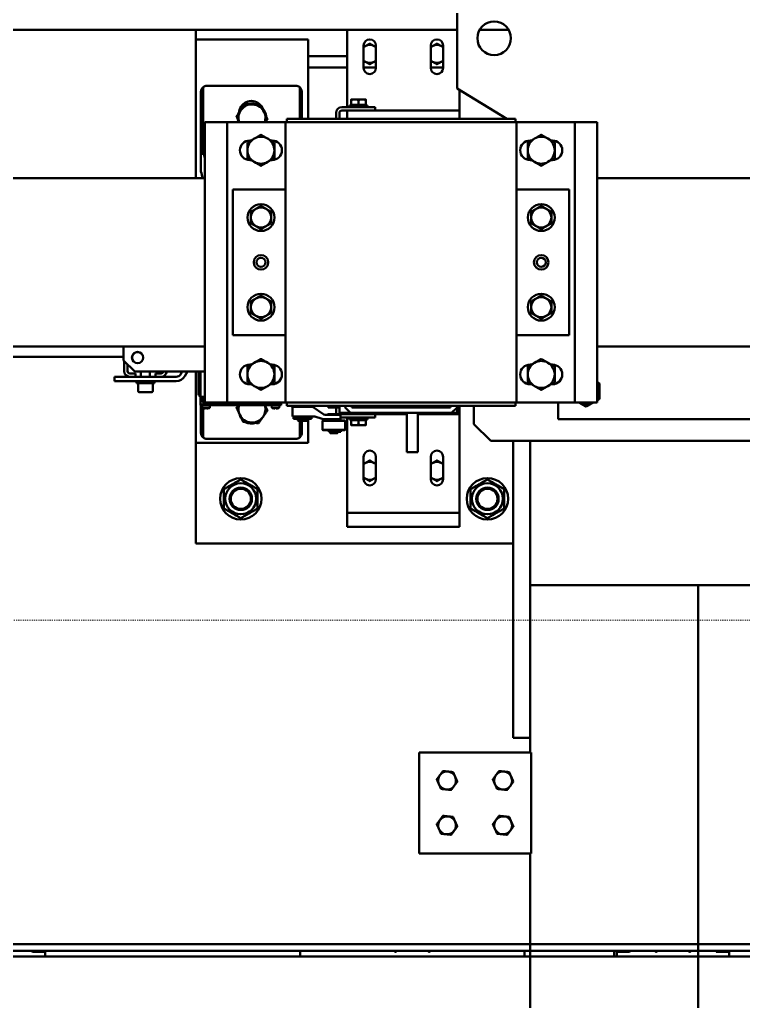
# Model space of a CAD drawing. Header units: centimetres. Extents: x -678439 to 55805, y -426864 to 17948.
# Drawn here: x 47246.9 to 47311.5, y 16758 to 16845.7 of the extents above; entities that cross this region are included whole.
import ezdxf

# ---------------------------------------------------------------- set-up
doc = ezdxf.new("R2010")
doc.units = ezdxf.units.CM
doc.header["$LTSCALE"] = 0.01
doc.header["$MEASUREMENT"] = 0
doc.linetypes.add('AM_ISO09W050', pattern=[22.5, 12, -1.5, 3, -1.5, 3, -1.5])
doc.layers.get('0').update_dxf_attribs({"lineweight": 0})
for name, color, linetype, lineweight in [('SSN_Lift-AM_0', 7, 'Continuous', 50), ('SSN_PBC-AM_0', 5, 'Continuous', 50), ('SSN_PBC-AM_11', 9, 'AM_ISO09W050', 18)]:
    doc.layers.add(name, color=color, linetype=linetype, lineweight=lineweight)

# ---------------------------------------------------------------- blocks, each defined once
blk = doc.blocks.new('Lift_20-024-10000')
at = {"layer": 'SSN_Lift-AM_0'}
for p, q in [((722.5, 1274.4), (722.5, 1354.4)), ((722.5, 1326.9), (105, 1326.9)), ((489.5, 1326.9), (489.5, 1318.4)), ((624.5, 1269.9), (624.5, 1326.9)), ((768.49, 1326.9), (742.51, 1326.9)), ((589.5, 1318.4), (489.5, 1318.4)), ((489.5, 1318.4), (489.5, 1194.4)), ((589.5, 1247.4), (589.5, 1318.4)), ((639, 1292.9), (639, 1312.9)), ((650, 1312.9), (650, 1292.9)), ((699, 1292.9), (699, 1312.9)), ((710, 1312.9), (710, 1292.9)), ((589.5, 1303.4), (624.5, 1303.4)), ((624.5, 1293.4), (589.5, 1293.4)), ((650, 1293.4), (639, 1293.4)), ((710, 1293.4), (699, 1293.4)), ((494, 1200.4), (494, 1271.5)), ((495.96, 1215.24), (495.96, 1275.66)), ((578.6, 1276.9), (499.4, 1276.9)), ((582.04, 1247.4), (582.04, 1275.66)), ((584, 1271.5), (584, 1247.4)), ((766.68, 1247.4), (722.5, 1274.4)), ((724.5, 1269.9), (724.5, 1273.18)), ((624.5, 1257.9), (624.5, 1269.9)), ((631.25, 1264.8), (628, 1264.8)), ((628, 1260.1), (628, 1264.22)), ((637.75, 1264.8), (631.25, 1264.8)), ((634.5, 1260.1), (634.5, 1264.22)), ((641, 1264.8), (637.75, 1264.8)), ((641, 1260.1), (641, 1264.22)), ((724.5, 1254.9), (724.5, 1269.9)), ((649.5, 1257.9), (619.6, 1257.9)), ((649.5, 1254.9), (619.6, 1254.9)), ((624.5, 1254.9), (624.5, 1247.4)), ((642.5, 1259.5), (626.5, 1259.5)), ((626.5, 1259.5), (626.5, 1257.9)), ((634.5, 1260.1), (628, 1260.1)), ((628.68, 1260.1), (628.68, 1259.5)), ((641, 1260.1), (634.5, 1260.1)), ((640.32, 1260.1), (640.32, 1259.5)), ((642.5, 1259.5), (642.5, 1257.9)), ((649.5, 1254.9), (649.5, 1257.9)), ((649.5, 1254.9), (724.5, 1254.9)), ((724.5, 1254.9), (724.5, 1247.4)), ((497.5, 1244.4), (517.5, 1244.4)), ((497.5, 994.4), (497.5, 1244.4)), ((517.5, 1244.4), (569.5, 1244.4)), ((517.5, 994.4), (517.5, 1244.4)), ((569.5, 994.4), (569.5, 1244.4)), ((574.6, 1244.4), (569.5, 1244.4)), ((570.5, 1247.4), (575.5, 1247.4)), ((570.5, 1247.4), (570.5, 1244.4)), ((574.6, 1244.4), (770.4, 1244.4)), ((575.5, 1247.4), (769.5, 1247.4)), ((614.5, 1247.4), (614.5, 1252.8)), ((617.5, 1252.8), (617.5, 1247.4)), ((769.5, 1247.4), (774.5, 1247.4)), ((775.5, 1244.4), (770.4, 1244.4)), ((774.5, 1244.4), (774.5, 1247.4)), ((775.5, 1244.4), (775.5, 994.4)), ((775.5, 1244.4), (827.5, 1244.4)), ((827.5, 1244.4), (847.5, 1244.4)), ((827.5, 1244.4), (827.5, 994.4)), ((847.5, 1244.4), (847.5, 994.4)), ((537.5, 1228.15), (538.66, 1228.15)), ((556.34, 1228.15), (557.5, 1228.15)), ((787.5, 1228.15), (788.66, 1228.15)), ((806.34, 1228.15), (807.5, 1228.15)), ((538.66, 1210.65), (537.5, 1210.65)), ((557.5, 1210.65), (556.34, 1210.65)), ((788.66, 1210.65), (787.5, 1210.65)), ((807.5, 1210.65), (806.34, 1210.65)), ((497.5, 1194.4), (-138, 1194.4)), ((1072.5, 1194.4), (847.5, 1194.4)), ((522.5, 1184.4), (567.4, 1184.4)), ((522.5, 1184.4), (522.5, 1054.4)), ((567.4, 1184.4), (569.5, 1184.4)), ((777.6, 1184.4), (775.5, 1184.4)), ((822.5, 1184.4), (777.6, 1184.4)), ((822.5, 1054.4), (822.5, 1184.4)), ((522.5, 1054.4), (567.4, 1054.4)), ((567.4, 1054.4), (569.5, 1054.4)), ((777.6, 1054.4), (775.5, 1054.4)), ((822.5, 1054.4), (777.6, 1054.4)), ((497.5, 1044.4), (-138, 1044.4)), ((425, 1031.9), (425, 1044.4)), ((1072.5, 1044.4), (847.5, 1044.4)), ((425, 1035), (60, 1035)), ((435, 1021.9), (425, 1031.9)), ((425.47, 1022.3), (425.47, 1029.3)), ((428.47, 1028.43), (428.47, 1022.3)), ((537.5, 1028.15), (538.66, 1028.15)), ((556.34, 1028.15), (557.5, 1028.15)), ((787.5, 1028.15), (788.66, 1028.15)), ((806.34, 1028.15), (807.5, 1028.15)), ((416.97, 1017.3), (430.47, 1017.3)), ((416.97, 1017.3), (416.97, 1013.3)), ((430.47, 1020.3), (435.47, 1020.3)), ((435.47, 1017.3), (430.47, 1017.3)), ((497.5, 1021.9), (435, 1021.9)), ((435.47, 1020.3), (435.47, 1017.3)), ((435.47, 1017.3), (453.47, 1017.3)), ((440.47, 1017.3), (440.47, 1021.9)), ((448.47, 1017.3), (448.47, 1021.9)), ((453.47, 1020.3), (458.47, 1020.3)), ((453.47, 1017.3), (453.47, 1020.3)), ((458.47, 1017.3), (453.47, 1017.3)), ((458.47, 1017.3), (471.77, 1017.3)), ((477.32, 1021.9), (476.1, 1019.8)), ((479.57, 1017.8), (481.94, 1021.9)), ((489.5, 1021.9), (489.5, 958.4)), ((491.8, 1000.85), (491.8, 1021.9)), ((493, 999.5), (493, 1021.9)), ((493.5, 999.5), (493.5, 1021.9)), ((416.97, 1013.3), (471.77, 1013.3)), ((436.47, 1013.3), (436.47, 1011.7)), ((452.47, 1011.7), (436.47, 1011.7)), ((437.97, 1004.5), (437.97, 1011.7)), ((450.97, 1004.5), (450.97, 1011.7)), ((452.47, 1013.3), (452.47, 1011.7)), ((538.66, 1010.65), (537.5, 1010.65)), ((557.5, 1010.65), (556.34, 1010.65)), ((788.66, 1010.65), (787.5, 1010.65)), ((807.5, 1010.65), (806.34, 1010.65)), ((450.17, 1003.7), (438.77, 1003.7)), ((491.8, 1000.85), (493, 1000.85)), ((493.5, 999.5), (493, 999.5)), ((493.5, 999.5), (497.5, 999.5)), ((493.5, 999.5), (493.5, 994.5)), ((495.25, 995), (495.25, 999.5)), ((493.5, 994.5), (493.5, 992.5)), ((493.5, 994), (493.5, 994)), ((493.5, 992), (493.5, 994)), ((495.5, 992.5), (493.5, 992.5)), ((493.5, 992), (493.75, 992)), ((500.35, 992), (493.75, 992)), ((494, 967.3), (494, 992)), ((495.18, 989.5), (495, 992)), ((495.5, 992.5), (500.5, 992.5)), ((497.5, 994.5), (495.75, 994.5)), ((517.5, 994.4), (497.5, 994.4)), ((500.6, 992), (500.35, 992)), ((500.5, 992.5), (500.5, 994.4)), ((500.6, 994), (500.5, 994)), ((500.6, 994), (500.83, 994)), ((500.6, 992), (500.6, 994)), ((500.6, 992), (500.83, 992)), ((505.5, 994), (500.83, 994)), ((505.5, 992), (500.83, 992)), ((501.82, 989.5), (502, 992)), ((505.5, 994), (509.5, 994)), ((505.5, 992), (505.5, 994)), ((505.5, 992), (509.5, 992)), ((549.5, 994), (509.5, 994)), ((549.5, 992), (509.5, 992)), ((569.5, 994.4), (517.5, 994.4)), ((549.5, 994), (553.5, 994)), ((549.5, 992), (553.5, 992)), ((558.17, 994), (553.5, 994)), ((553.5, 992), (553.5, 994)), ((558.17, 992), (553.5, 992)), ((557.18, 989.5), (557, 992)), ((558.17, 994), (558.4, 994)), ((558.17, 992), (558.4, 992)), ((558.5, 994), (558.4, 994)), ((558.4, 992), (558.4, 994)), ((558.65, 992), (558.4, 992)), ((558.5, 994.4), (558.5, 992.5)), ((558.5, 992.5), (563.5, 992.5)), ((565.25, 992), (558.65, 992)), ((565.5, 992.5), (563.5, 992.5)), ((563.82, 989.5), (564, 992)), ((565.25, 992), (565.5, 992)), ((565.5, 994.4), (565.5, 992.5)), ((565.5, 992), (565.5, 992.5)), ((569.5, 994.4), (574.6, 994.4)), ((570.5, 994.4), (570.5, 991.4)), ((575.5, 991.4), (570.5, 991.4)), ((574.5, 991), (574.5, 991.4)), ((574.5, 991), (594.5, 991)), ((770.4, 994.4), (574.6, 994.4)), ((575.5, 991.4), (769.5, 991.4)), ((575.5, 990.4), (585.46, 990.4)), ((575.5, 990.4), (575.5, 981.8)), ((576.5, 990.4), (576.5, 991)), ((593.42, 990.4), (585.46, 990.4)), ((592.5, 990.4), (592.5, 991)), ((594, 990.22), (602.58, 984.14)), ((594.5, 991), (594.5, 991.4)), ((607.5, 991.4), (607.5, 990)), ((617.5, 991.4), (617.5, 990)), ((622.5, 990), (622.5, 991.4)), ((628.5, 991.4), (628.5, 990)), ((653, 990), (653, 991.4)), ((660.25, 991.4), (660.25, 990)), ((684.75, 990), (684.75, 991.4)), ((692, 991.4), (692, 990)), ((716.5, 990), (716.5, 991.4)), ((722.5, 991.4), (722.5, 990)), ((724.5, 983.9), (724.5, 991.4)), ((737.5, 975), (737.5, 991.4)), ((774.5, 991.4), (769.5, 991.4)), ((770.4, 994.4), (775.5, 994.4)), ((774.5, 991.4), (774.5, 994.4)), ((827.5, 994.4), (775.5, 994.4)), ((812.5, 979.4), (812.5, 994.4)), ((847.5, 994.4), (827.5, 994.4)), ((501.82, 989.5), (495.18, 989.5)), ((495.96, 989.24), (495.96, 963.14)), ((496.4, 989.14), (496.39, 989.13)), ((497.95, 989.5), (497.95, 989.14)), ((499.05, 989.5), (497.95, 989.5)), ((497.95, 989.14), (497.95, 988.92)), ((499.05, 988.92), (499.05, 989.5)), ((500.61, 989.13), (500.6, 989.14)), ((563.82, 989.5), (557.18, 989.5)), ((558.4, 989.14), (558.39, 989.13)), ((559.95, 989.5), (559.95, 989.14)), ((561.05, 989.5), (559.95, 989.5)), ((559.95, 989.14), (559.95, 988.92)), ((561.05, 988.92), (561.05, 989.5)), ((562.61, 989.13), (562.6, 989.14)), ((575.5, 981.8), (585.46, 981.8)), ((576.5, 979.7), (576.5, 981.8)), ((595.5, 981.8), (585.46, 981.8)), ((592.5, 979.7), (592.5, 981.8)), ((602.15, 979.75), (595.5, 981.8)), ((604.89, 983.4), (613.09, 983.4)), ((607, 983.9), (606.5, 983.4)), ((606.5, 983.4), (618.5, 983.4)), ((606.5, 983.4), (606.5, 983.4)), ((607, 983.9), (618, 983.9)), ((607.5, 990), (617.5, 990)), ((614.5, 986), (614.5, 990)), ((617.5, 990), (617.5, 985)), ((617.5, 985), (627.5, 985)), ((618, 983.9), (618.5, 983.4)), ((618.5, 979.4), (618.5, 983.4)), ((649.5, 983.9), (619.6, 983.9)), ((627.5, 985), (622.5, 990)), ((624.5, 983.9), (624.5, 985)), ((717.5, 985), (627.5, 985)), ((628.5, 990), (653, 990)), ((649.5, 983.9), (649.5, 980.9)), ((677.5, 983.9), (649.5, 983.9)), ((660.25, 990), (653, 990)), ((660.25, 990), (684.75, 990)), ((677.5, 985), (677.5, 950)), ((692, 990), (684.75, 990)), ((687.5, 985), (687.5, 950)), ((724.5, 983.9), (687.5, 983.9)), ((692, 990), (716.5, 990)), ((722.5, 990), (717.5, 985)), ((717.5, 985), (722.5, 985)), ((722.5, 985), (722.5, 990)), ((724.5, 983.9), (724.5, 968.9)), ((576.5, 979.7), (592.5, 979.7)), ((580.25, 979.7), (580.25, 978.5)), ((588.25, 978), (580.75, 978)), ((582.04, 978), (582.04, 963.14)), ((584, 978), (584, 967.3)), ((588.75, 979.7), (588.75, 978.5)), ((589.5, 958.4), (589.5, 979.7)), ((602.8, 978.25), (602.5, 977.95)), ((602.5, 977.95), (622.5, 977.95)), ((602.5, 970.05), (602.5, 977.95)), ((602.8, 978.25), (622.2, 978.25)), ((613.1, 979.4), (604.5, 979.4)), ((607, 978.9), (606.5, 979.4)), ((607, 978.9), (618, 978.9)), ((607.25, 978.25), (607.25, 978.9)), ((613.09, 979.4), (618.5, 979.4)), ((613.1, 979.4), (613.09, 979.4)), ((617.75, 978.25), (617.75, 978.9)), ((618, 978.9), (618.5, 979.4)), ((619.6, 980.9), (649.5, 980.9)), ((622.2, 978.25), (622.5, 977.95)), ((622.5, 970.05), (622.5, 977.95)), ((624.5, 980.9), (624.5, 968.9)), ((626.5, 979.3), (626.5, 980.9)), ((626.5, 979.3), (642.5, 979.3)), ((628, 978.7), (628, 974.58)), ((628, 978.7), (634.5, 978.7)), ((628, 974), (631.25, 974)), ((628.68, 978.7), (628.68, 979.3)), ((631.25, 974), (637.75, 974)), ((634.5, 978.7), (634.5, 974.58)), ((634.5, 978.7), (641, 978.7)), ((637.75, 974), (641, 974)), ((640.32, 978.7), (640.32, 979.3)), ((641, 978.7), (641, 974.58)), ((642.5, 979.3), (642.5, 980.9)), ((752.5, 960), (737.5, 975)), ((1067.5, 979.4), (812.5, 979.4)), ((602.5, 970.05), (622.5, 970.05)), ((602.8, 969.75), (602.5, 970.05)), ((602.8, 969.75), (622.2, 969.75)), ((607.25, 969.1), (607.25, 969.75)), ((607.25, 969.1), (617.75, 969.1)), ((607.93, 968.84), (608.12, 968.84)), ((607.93, 968.84), (607.93, 968.84)), ((607.93, 968.08), (607.93, 968.84)), ((607.93, 968.08), (607.93, 968.84)), ((608.12, 968.08), (607.93, 968.08)), ((607.93, 968.08), (607.93, 968.08)), ((608.12, 968.84), (618.65, 968.84)), ((618.65, 968.08), (608.12, 968.08)), ((609, 968.84), (609, 969.1)), ((609, 968), (616, 968)), ((609, 967.4), (609, 968)), ((609, 967.4), (616, 967.4)), ((609.5, 966.9), (609, 967.4)), ((609.5, 968), (609.5, 968.08)), ((609.5, 966.9), (615.5, 966.9)), ((615.5, 968), (615.5, 968.08)), ((615.5, 966.9), (616, 967.4)), ((616, 968.84), (616, 969.1)), ((616, 967.4), (616, 968)), ((617.75, 969.1), (617.75, 969.75)), ((618.65, 968.08), (618.65, 968.84)), ((622.2, 969.75), (622.5, 970.05)), ((624.5, 968.9), (624.5, 903.4)), ((724.5, 968.9), (724.5, 903.4)), ((489.5, 958.4), (489.5, 868.4)), ((489.5, 958.4), (589.5, 958.4)), ((578.6, 961.9), (499.4, 961.9)), ((1122.5, 960), (752.5, 960)), ((772.5, 960), (772.5, 830.08)), ((787.5, 830.08), (787.5, 960)), ((687.5, 950), (677.5, 950)), ((639, 925.9), (639, 945.9)), ((650, 945.9), (650, 925.9)), ((699, 925.9), (699, 945.9)), ((710, 945.9), (710, 925.9)), ((624.5, 895.9), (624.5, 903.4)), ((724.5, 895.9), (724.5, 903.4)), ((624.5, 883.4), (624.5, 895.9)), ((724.5, 895.9), (624.5, 895.9)), ((724.5, 895.9), (724.5, 883.4)), ((724.5, 883.4), (624.5, 883.4)), ((489.5, 868.4), (772.5, 868.4)), ((772.5, 830.08), (772.5, 795)), ((1087.5, 831.29), (787.5, 831.29)), ((787.5, 795), (787.5, 830.08)), ((937.5, 831.29), (937.5, -692)), ((937.5, -692), (937.5, 831.29)), ((772.5, 795), (772.5, 710)), ((787.5, 710), (787.5, 795)), ((772.5, 695), (772.5, 710)), ((787.5, 710), (787.5, 695)), ((772.5, 695), (787.5, 695)), ((787.5, 682), (787.5, 695)), ((688.5, 592), (688.5, 682)), ((688.5, 682), (788.5, 682)), ((788.5, 682), (788.5, 592)), ((788.5, 592), (688.5, 592)), ((787.5, -592), (787.5, 592))]:
    blk.add_line(p, q, dxfattribs=at)
for centre, radius in [((755.5, 1319.4), 15), ((547.5, 1159.4), 12), ((797.5, 1159.4), 12), ((547.5, 1119.4), 6.5), ((547.5, 1119.4), 4), ((797.5, 1119.4), 6.5), ((797.5, 1119.4), 4), ((547.5, 1079.4), 12), ((797.5, 1079.4), 12), ((437.5, 1034.4), 5.05), ((437.5, 1034.4), 4.93), ((529.5, 908.4), 18.5), ((529.5, 908.4), 13.85), ((749.5, 908.4), 18.5), ((749.5, 908.4), 13.85), ((529.5, 908.4), 10), ((529.5, 908.4), 10), ((529.5, 908.4), 9), ((749.5, 908.4), 10), ((749.5, 908.4), 10), ((749.5, 908.4), 9)]:
    blk.add_circle(centre, radius, dxfattribs=at)
for centre, radius, start, end in [((644.5, 1312.9), 5.5, 0, 180), ((704.5, 1312.9), 5.5, 0, 180), ((644.5, 1305.4), 8, 120, 133.43254), ((644.5, 1305.4), 8, 60, 120), ((644.5, 1305.4), 8, 46.56746, 60), ((704.5, 1305.4), 8, 120, 133.43254), ((704.5, 1305.4), 8, 60, 120), ((704.5, 1305.4), 8, 46.56746, 60), ((644.5, 1305.4), 8, 226.56746, 240), ((644.5, 1305.4), 8, 240, 300), ((644.5, 1305.4), 8, 300, 313.43254), ((704.5, 1305.4), 8, 226.56746, 240), ((704.5, 1305.4), 8, 240, 300), ((704.5, 1305.4), 8, 300, 313.43254), ((644.5, 1292.9), 5.5, 180, 0), ((704.5, 1292.9), 5.5, 180, 0), ((499.4, 1271.5), 5.4, 129.60973, 180), ((499.4, 1271.5), 5.4, 90, 129.60973), ((578.6, 1271.5), 5.4, 50.39027, 90), ((578.6, 1271.5), 5.4, 0, 50.39027), ((539, 1252.4), 11, 42.15532, 171.39693), ((539.5, 1248.4), 12.7, 125.94349, 164.16695), ((539.5, 1248.4), 12, 145.05522, 199.47122), ((539.5, 1248.4), 12, 85.05522, 145.05522), ((539.5, 1248.4), 12.7, 65.94349, 104.16695), ((539.5, 1248.4), 12, 25.05522, 85.05522), ((539, 1252.4), 11, 22.8531, 37.07123), ((539.5, 1248.4), 12.7, 5.94349, 44.16695), ((539.5, 1248.4), 12, 340.52878, 25.05522), ((619.6, 1252.8), 5.1, 90, 180), ((619.6, 1252.8), 2.1, 90, 180), ((539.5, 1248.4), 12.7, 185.94349, 198.35844), ((539.5, 1248.4), 12.7, 341.64156, 344.16695), ((537.5, 1219.4), 8.75, 90, 270), ((547.5, 1219.4), 12, 120, 180), ((547.5, 1219.4), 12, 60, 120), ((547.5, 1219.4), 12, 0, 60), ((557.5, 1219.4), 8.75, 270, 90), ((787.5, 1219.4), 8.75, 90, 270), ((797.5, 1219.4), 12, 120, 180), ((797.5, 1219.4), 12, 60, 120), ((797.5, 1219.4), 12, 0, 60), ((807.5, 1219.4), 8.75, 270, 90), ((547.5, 1219.4), 12, 180, 240), ((547.5, 1219.4), 12, 300, 0), ((797.5, 1219.4), 12, 180, 240), ((797.5, 1219.4), 12, 300, 0), ((539, 1146.63), 81, 121.40066, 122.09959), ((539, 1146.63), 81, 120.8202, 121.40066), ((195.65, 1119.4), 309.15, 14.04009, 15.18929), ((547.5, 1219.4), 12, 240, 300), ((797.5, 1219.4), 12, 240, 300), ((547.5, 1159.4), 9, 120, 180), ((547.5, 1159.4), 9, 60, 120), ((547.5, 1159.4), 9, 0, 60), ((797.5, 1159.4), 9, 120, 180), ((797.5, 1159.4), 9, 60, 120), ((797.5, 1159.4), 9, 0, 60), ((547.5, 1159.4), 9, 180, 240), ((547.5, 1159.4), 9, 300, 0), ((797.5, 1159.4), 9, 180, 240), ((797.5, 1159.4), 9, 300, 0), ((547.5, 1159.4), 9, 240, 300), ((797.5, 1159.4), 9, 240, 300), ((547.5, 1079.4), 9, 120, 180), ((547.5, 1079.4), 9, 60, 120), ((547.5, 1079.4), 9, 0, 60), ((797.5, 1079.4), 9, 120, 180), ((797.5, 1079.4), 9, 60, 120), ((797.5, 1079.4), 9, 0, 60), ((547.5, 1079.4), 9, 180, 240), ((547.5, 1079.4), 9, 300, 0), ((797.5, 1079.4), 9, 180, 240), ((797.5, 1079.4), 9, 300, 0), ((547.5, 1079.4), 9, 240, 300), ((797.5, 1079.4), 9, 240, 300), ((430.47, 1029.3), 5, 158.92015, 180), ((537.5, 1019.4), 8.75, 90, 270), ((547.5, 1019.4), 12, 120, 180), ((547.5, 1019.4), 12, 60, 120), ((547.5, 1019.4), 12, 0, 60), ((557.5, 1019.4), 8.75, 270, 90), ((787.5, 1019.4), 8.75, 90, 270), ((797.5, 1019.4), 12, 120, 180), ((797.5, 1019.4), 12, 60, 120), ((797.5, 1019.4), 12, 0, 60), ((807.5, 1019.4), 8.75, 270, 90), ((430.47, 1022.3), 5, 180, 270), ((430.47, 1022.3), 2, 180, 270), ((458.47, 1022.3), 2, 270, 348.54538), ((458.47, 1022.3), 5, 270, 355.44381), ((471.77, 1022.3), 5, 270, 330), ((471.77, 1022.3), 9, 270, 330), ((547.5, 1019.4), 12, 180, 240), ((547.5, 1019.4), 12, 300, 0), ((797.5, 1019.4), 12, 180, 240), ((797.5, 1019.4), 12, 300, 0), ((547.5, 1019.4), 12, 240, 300), ((797.5, 1019.4), 12, 240, 300), ((837.5, 1004.4), 12, 0, 33.55731), ((438.77, 1004.5), 0.8, 180, 270), ((450.17, 1004.5), 0.8, 270, 0), ((837.5, 1004.4), 12, 326.44269, 0), ((495.75, 995), 0.5, 180, 270), ((539.5, 988.4), 12, 162.5424, 205.05522), ((539, 992.4), 11, 169.52432, 171.6364), ((539.5, 988.4), 12, 150, 152.18186), ((539.5, 988.4), 12, 325.05522, 17.4576), ((539.5, 988.4), 12, 27.81814, 30), ((593.42, 989.4), 1, 54.68102, 90), ((837.5, 1004.4), 12, 236.44269, 240), ((837.5, 1004.4), 12, 240, 300), ((837.5, 1004.4), 12, 300, 303.55731), ((498.5, 998.16), 9.27, 248.9878, 256.82587), ((498.5, 998.16), 9.25, 256.8616, 266.59254), ((498.5, 998.16), 9.25, 273.40701, 283.1384), ((498.5, 998.16), 9.27, 283.17413, 291.0122), ((539, 986.4), 11, 191.64471, 218.46573), ((539.5, 988.4), 12, 205.05522, 265.05522), ((539.5, 988.4), 12, 265.05522, 325.05522), ((560.5, 998.16), 9.27, 248.9878, 256.82587), ((560.5, 998.16), 9.25, 256.8616, 266.59254), ((560.5, 998.16), 9.25, 273.40701, 283.1384), ((560.5, 998.16), 9.27, 283.17413, 291.0122), ((604.89, 987.4), 4, 234.68102, 270), ((619.6, 986), 5.1, 180, 204.31477), ((619.6, 986), 2.1, 208.43689, 270), ((539, 986.4), 11, 239.99317, 290.11726), ((580.75, 978.5), 0.5, 180, 270), ((588.25, 978.5), 0.5, 270, 0), ((604.5, 987.4), 8, 252.88971, 270), ((619.6, 986), 5.1, 257.54708, 270), ((499.4, 967.3), 5.4, 180, 230.39027), ((578.6, 967.3), 5.4, 309.60973, 0), ((499.4, 967.3), 5.4, 230.39027, 270), ((578.6, 967.3), 5.4, 270, 309.60973), ((644.5, 945.9), 5.5, 0, 180), ((704.5, 945.9), 5.5, 0, 180), ((644.5, 933.4), 8, 120, 133.43254), ((644.5, 933.4), 8, 60, 120), ((644.5, 933.4), 8, 46.56746, 60), ((704.5, 933.4), 8, 120, 133.43254), ((704.5, 933.4), 8, 60, 120), ((704.5, 933.4), 8, 46.56746, 60), ((644.5, 933.4), 8, 226.56746, 240), ((644.5, 925.9), 5.5, 180, 0), ((644.5, 933.4), 8, 240, 300), ((644.5, 933.4), 8, 300, 313.43254), ((704.5, 933.4), 8, 226.56746, 240), ((704.5, 925.9), 5.5, 180, 0), ((704.5, 933.4), 8, 240, 300), ((704.5, 933.4), 8, 300, 313.43254), ((713.5, 657), 8, 143.93265, 203.93265), ((713.5, 657), 8, 83.93265, 143.93265), ((713.5, 657), 8, 23.93265, 83.93265), ((713.5, 657), 8, 323.93265, 23.93265), ((763.5, 657), 8, 143.93265, 203.93265), ((763.5, 657), 8, 83.93265, 143.93265), ((763.5, 657), 8, 23.93265, 83.93265), ((763.5, 657), 8, 323.93265, 23.93265), ((713.5, 657), 8, 203.93265, 263.93265), ((713.5, 657), 8, 263.93265, 323.93265), ((763.5, 657), 8, 203.93265, 263.93265), ((763.5, 657), 8, 263.93265, 323.93265), ((713.5, 617), 8, 83.93265, 143.93265), ((713.5, 617), 8, 23.93265, 83.93265), ((763.5, 617), 8, 83.93265, 143.93265), ((763.5, 617), 8, 23.93265, 83.93265), ((713.5, 617), 8, 143.93265, 203.93265), ((713.5, 617), 8, 203.93265, 263.93265), ((713.5, 617), 8, 323.93265, 23.93265), ((763.5, 617), 8, 143.93265, 203.93265), ((763.5, 617), 8, 203.93265, 263.93265), ((763.5, 617), 8, 323.93265, 23.93265), ((713.5, 617), 8, 263.93265, 323.93265), ((763.5, 617), 8, 263.93265, 323.93265)]:
    blk.add_arc(centre, radius, start, end, dxfattribs=at)
for centre, major_axis, ratio, start_param, end_param in [((539, 844.52), (80.08, -574.94), 0.021187, 2.259666, 2.269797), ((498.5, 996.49), (8.74, 0), 0.842092, 4.649417, 4.649425), ((560.5, 996.49), (8.74, 0), 0.842093, 4.649417, 4.649425)]:
    blk.add_ellipse(centre, major_axis=major_axis, ratio=ratio, start_param=start_param, end_param=end_param, dxfattribs=at)
for points, weights in [([(640.5, 1312.33), (642.36, 1313.4), (644.5, 1314.64)], [1, 1.0379548493, 1]), ([(644.5, 1314.64), (646.64, 1313.4), (648.5, 1312.33)], [1, 1.0379548493, 1]), ([(700.5, 1312.33), (702.36, 1313.4), (704.5, 1314.64)], [1, 1.0379548493, 1]), ([(704.5, 1314.64), (706.64, 1313.4), (708.5, 1312.33)], [1, 1.0379548493, 1]), ([(639, 1311.46), (639.76, 1311.9), (640.5, 1312.33)], [1.01806688594, 1.01482054122, 1]), ([(648.5, 1312.33), (649.24, 1311.9), (650, 1311.46)], [1, 1.01482054122, 1.01806688594]), ([(699, 1311.46), (699.76, 1311.9), (700.5, 1312.33)], [1.01806688594, 1.01482054122, 1]), ([(708.5, 1312.33), (709.24, 1311.9), (710, 1311.46)], [1, 1.01482054122, 1.01806688594]), ([(640.5, 1298.47), (639.76, 1298.9), (639, 1299.34)], [1, 1.01482054122, 1.01806688594]), ([(644.5, 1296.16), (642.36, 1297.4), (640.5, 1298.47)], [1, 1.0379548493, 1]), ([(648.5, 1298.47), (646.64, 1297.4), (644.5, 1296.16)], [1, 1.0379548493, 1]), ([(650, 1299.34), (649.24, 1298.9), (648.5, 1298.47)], [1.01806688594, 1.01482054122, 1]), ([(700.5, 1298.47), (699.76, 1298.9), (699, 1299.34)], [1, 1.01482054122, 1.01806688594]), ([(704.5, 1296.16), (702.36, 1297.4), (700.5, 1298.47)], [1, 1.0379548493, 1]), ([(708.5, 1298.47), (706.64, 1297.4), (704.5, 1296.16)], [1, 1.0379548493, 1]), ([(710, 1299.34), (709.24, 1298.9), (708.5, 1298.47)], [1.01806688594, 1.01482054122, 1]), ([(631.25, 1264.8), (629.74, 1264.8), (628, 1264.22)], [1, 1.0379548493, 1]), ([(628, 1264.22), (628, 1264.8), (628, 1264.8)], [1, 1.0379548493, 1]), ([(634.5, 1264.22), (632.76, 1264.8), (631.25, 1264.8)], [1, 1.0379548493, 1]), ([(637.75, 1264.8), (636.24, 1264.8), (634.5, 1264.22)], [1, 1.0379548493, 1]), ([(641, 1264.22), (639.26, 1264.8), (637.75, 1264.8)], [1, 1.0379548493, 1]), ([(641, 1264.8), (641, 1264.8), (641, 1264.22)], [1, 1.0379548493, 1]), ([(525.7, 1249.59), (527.82, 1252.64), (529.66, 1255.27)], [1, 1.0379548493, 1]), ([(529.66, 1255.27), (531.51, 1257.91), (533.63, 1260.95)], [1, 1.0379548493, 1]), ([(533.63, 1260.95), (537.33, 1260.63), (540.53, 1260.36)], [1, 1.0379548493, 1]), ([(540.53, 1260.36), (543.74, 1260.08), (547.44, 1259.76)], [1, 1.0379548493, 1]), ([(547.44, 1259.76), (549.01, 1256.39), (550.37, 1253.48)], [1, 1.0379548493, 1]), ([(550.37, 1253.48), (551.73, 1250.57), (553.3, 1247.21)], [1, 1.0379548493, 1]), ([(528.12, 1244.4), (526.99, 1246.82), (525.7, 1249.59)], [1.01118961834, 1.03113441883, 1]), ([(553.3, 1247.21), (552.27, 1245.73), (551.34, 1244.4)], [1, 1.01804116995, 1.01893123435]), ([(535.5, 1226.33), (538.72, 1228.18), (541.5, 1229.79)], [1, 1.0379548493, 1]), ([(541.5, 1229.79), (544.28, 1231.4), (547.5, 1233.26)], [1, 1.0379548493, 1]), ([(547.5, 1233.26), (550.72, 1231.4), (553.5, 1229.79)], [1, 1.0379548493, 1]), ([(553.5, 1229.79), (556.28, 1228.18), (559.5, 1226.33)], [1, 1.0379548493, 1]), ([(785.5, 1226.33), (788.72, 1228.18), (791.5, 1229.79)], [1, 1.0379548493, 1]), ([(791.5, 1229.79), (794.28, 1231.4), (797.5, 1233.26)], [1, 1.0379548493, 1]), ([(797.5, 1233.26), (800.72, 1231.4), (803.5, 1229.79)], [1, 1.0379548493, 1]), ([(803.5, 1229.79), (806.28, 1228.18), (809.5, 1226.33)], [1, 1.0379548493, 1]), ([(535.5, 1219.4), (535.5, 1222.62), (535.5, 1226.33)], [1, 1.0379548493, 1]), ([(535.5, 1212.47), (535.5, 1216.18), (535.5, 1219.4)], [1, 1.0379548493, 1]), ([(559.5, 1226.33), (559.5, 1222.62), (559.5, 1219.4)], [1, 1.0379548493, 1]), ([(559.5, 1219.4), (559.5, 1216.18), (559.5, 1212.47)], [1, 1.0379548493, 1]), ([(785.5, 1219.4), (785.5, 1222.62), (785.5, 1226.33)], [1, 1.0379548493, 1]), ([(785.5, 1212.47), (785.5, 1216.18), (785.5, 1219.4)], [1, 1.0379548493, 1]), ([(809.5, 1226.33), (809.5, 1222.62), (809.5, 1219.4)], [1, 1.0379548493, 1]), ([(809.5, 1219.4), (809.5, 1216.18), (809.5, 1212.47)], [1, 1.0379548493, 1]), ([(541.5, 1209.01), (538.72, 1210.62), (535.5, 1212.47)], [1, 1.0379548493, 1]), ([(559.5, 1212.47), (556.28, 1210.62), (553.5, 1209.01)], [1, 1.0379548493, 1]), ([(791.5, 1209.01), (788.72, 1210.62), (785.5, 1212.47)], [1, 1.0379548493, 1]), ([(809.5, 1212.47), (806.28, 1210.62), (803.5, 1209.01)], [1, 1.0379548493, 1]), ([(547.5, 1205.54), (544.28, 1207.4), (541.5, 1209.01)], [1, 1.0379548493, 1]), ([(553.5, 1209.01), (550.72, 1207.4), (547.5, 1205.54)], [1, 1.0379548493, 1]), ([(797.5, 1205.54), (794.28, 1207.4), (791.5, 1209.01)], [1, 1.0379548493, 1]), ([(803.5, 1209.01), (800.72, 1207.4), (797.5, 1205.54)], [1, 1.0379548493, 1]), ([(538.5, 1164.6), (540.91, 1165.99), (543, 1167.19)], [1, 1.0379548493, 1]), ([(543, 1167.19), (545.09, 1168.4), (547.5, 1169.79)], [1, 1.0379548493, 1]), ([(547.5, 1169.79), (549.91, 1168.4), (552, 1167.19)], [1, 1.0379548493, 1]), ([(552, 1167.19), (554.09, 1165.99), (556.5, 1164.6)], [1, 1.0379548493, 1]), ([(788.5, 1164.6), (790.91, 1165.99), (793, 1167.19)], [1, 1.0379548493, 1]), ([(793, 1167.19), (795.09, 1168.4), (797.5, 1169.79)], [1, 1.0379548493, 1]), ([(797.5, 1169.79), (799.91, 1168.4), (802, 1167.19)], [1, 1.0379548493, 1]), ([(802, 1167.19), (804.09, 1165.99), (806.5, 1164.6)], [1, 1.0379548493, 1]), ([(538.5, 1159.4), (538.5, 1161.81), (538.5, 1164.6)], [1, 1.0379548493, 1]), ([(538.5, 1154.2), (538.5, 1156.99), (538.5, 1159.4)], [1, 1.0379548493, 1]), ([(556.5, 1164.6), (556.5, 1161.81), (556.5, 1159.4)], [1, 1.0379548493, 1]), ([(556.5, 1159.4), (556.5, 1156.99), (556.5, 1154.2)], [1, 1.0379548493, 1]), ([(788.5, 1159.4), (788.5, 1161.81), (788.5, 1164.6)], [1, 1.0379548493, 1]), ([(788.5, 1154.2), (788.5, 1156.99), (788.5, 1159.4)], [1, 1.0379548493, 1]), ([(806.5, 1164.6), (806.5, 1161.81), (806.5, 1159.4)], [1, 1.0379548493, 1]), ([(806.5, 1159.4), (806.5, 1156.99), (806.5, 1154.2)], [1, 1.0379548493, 1]), ([(543, 1151.61), (540.91, 1152.81), (538.5, 1154.2)], [1, 1.0379548493, 1]), ([(547.5, 1149.01), (545.09, 1150.4), (543, 1151.61)], [1, 1.0379548493, 1]), ([(552, 1151.61), (549.91, 1150.4), (547.5, 1149.01)], [1, 1.0379548493, 1]), ([(556.5, 1154.2), (554.09, 1152.81), (552, 1151.61)], [1, 1.0379548493, 1]), ([(793, 1151.61), (790.91, 1152.81), (788.5, 1154.2)], [1, 1.0379548493, 1]), ([(797.5, 1149.01), (795.09, 1150.4), (793, 1151.61)], [1, 1.0379548493, 1]), ([(802, 1151.61), (799.91, 1150.4), (797.5, 1149.01)], [1, 1.0379548493, 1]), ([(806.5, 1154.2), (804.09, 1152.81), (802, 1151.61)], [1, 1.0379548493, 1]), ([(538.5, 1084.6), (540.91, 1085.99), (543, 1087.19)], [1, 1.0379548493, 1]), ([(543, 1087.19), (545.09, 1088.4), (547.5, 1089.79)], [1, 1.0379548493, 1]), ([(547.5, 1089.79), (549.91, 1088.4), (552, 1087.19)], [1, 1.0379548493, 1]), ([(552, 1087.19), (554.09, 1085.99), (556.5, 1084.6)], [1, 1.0379548493, 1]), ([(788.5, 1084.6), (790.91, 1085.99), (793, 1087.19)], [1, 1.0379548493, 1]), ([(793, 1087.19), (795.09, 1088.4), (797.5, 1089.79)], [1, 1.0379548493, 1]), ([(797.5, 1089.79), (799.91, 1088.4), (802, 1087.19)], [1, 1.0379548493, 1]), ([(802, 1087.19), (804.09, 1085.99), (806.5, 1084.6)], [1, 1.0379548493, 1]), ([(538.5, 1079.4), (538.5, 1081.81), (538.5, 1084.6)], [1, 1.0379548493, 1]), ([(538.5, 1074.2), (538.5, 1076.99), (538.5, 1079.4)], [1, 1.0379548493, 1]), ([(556.5, 1084.6), (556.5, 1081.81), (556.5, 1079.4)], [1, 1.0379548493, 1]), ([(556.5, 1079.4), (556.5, 1076.99), (556.5, 1074.2)], [1, 1.0379548493, 1]), ([(788.5, 1079.4), (788.5, 1081.81), (788.5, 1084.6)], [1, 1.0379548493, 1]), ([(788.5, 1074.2), (788.5, 1076.99), (788.5, 1079.4)], [1, 1.0379548493, 1]), ([(806.5, 1084.6), (806.5, 1081.81), (806.5, 1079.4)], [1, 1.0379548493, 1]), ([(806.5, 1079.4), (806.5, 1076.99), (806.5, 1074.2)], [1, 1.0379548493, 1]), ([(543, 1071.61), (540.91, 1072.81), (538.5, 1074.2)], [1, 1.0379548493, 1]), ([(547.5, 1069.01), (545.09, 1070.4), (543, 1071.61)], [1, 1.0379548493, 1]), ([(552, 1071.61), (549.91, 1070.4), (547.5, 1069.01)], [1, 1.0379548493, 1]), ([(556.5, 1074.2), (554.09, 1072.81), (552, 1071.61)], [1, 1.0379548493, 1]), ([(793, 1071.61), (790.91, 1072.81), (788.5, 1074.2)], [1, 1.0379548493, 1]), ([(797.5, 1069.01), (795.09, 1070.4), (793, 1071.61)], [1, 1.0379548493, 1]), ([(802, 1071.61), (799.91, 1070.4), (797.5, 1069.01)], [1, 1.0379548493, 1]), ([(806.5, 1074.2), (804.09, 1072.81), (802, 1071.61)], [1, 1.0379548493, 1]), ([(535.5, 1026.33), (538.72, 1028.18), (541.5, 1029.79)], [1, 1.0379548493, 1]), ([(535.5, 1019.4), (535.5, 1022.62), (535.5, 1026.33)], [1, 1.0379548493, 1]), ([(541.5, 1029.79), (544.28, 1031.4), (547.5, 1033.26)], [1, 1.0379548493, 1]), ([(547.5, 1033.26), (550.72, 1031.4), (553.5, 1029.79)], [1, 1.0379548493, 1]), ([(553.5, 1029.79), (556.28, 1028.18), (559.5, 1026.33)], [1, 1.0379548493, 1]), ([(559.5, 1026.33), (559.5, 1022.62), (559.5, 1019.4)], [1, 1.0379548493, 1]), ([(785.5, 1026.33), (788.72, 1028.18), (791.5, 1029.79)], [1, 1.0379548493, 1]), ([(785.5, 1019.4), (785.5, 1022.62), (785.5, 1026.33)], [1, 1.0379548493, 1]), ([(791.5, 1029.79), (794.28, 1031.4), (797.5, 1033.26)], [1, 1.0379548493, 1]), ([(797.5, 1033.26), (800.72, 1031.4), (803.5, 1029.79)], [1, 1.0379548493, 1]), ([(803.5, 1029.79), (806.28, 1028.18), (809.5, 1026.33)], [1, 1.0379548493, 1]), ([(809.5, 1026.33), (809.5, 1022.62), (809.5, 1019.4)], [1, 1.0379548493, 1]), ([(535.5, 1012.47), (535.5, 1016.18), (535.5, 1019.4)], [1, 1.0379548493, 1]), ([(559.5, 1019.4), (559.5, 1016.18), (559.5, 1012.47)], [1, 1.0379548493, 1]), ([(785.5, 1012.47), (785.5, 1016.18), (785.5, 1019.4)], [1, 1.0379548493, 1]), ([(809.5, 1019.4), (809.5, 1016.18), (809.5, 1012.47)], [1, 1.0379548493, 1]), ([(541.5, 1009.01), (538.72, 1010.62), (535.5, 1012.47)], [1, 1.0379548493, 1]), ([(547.5, 1005.54), (544.28, 1007.4), (541.5, 1009.01)], [1, 1.0379548493, 1]), ([(553.5, 1009.01), (550.72, 1007.4), (547.5, 1005.54)], [1, 1.0379548493, 1]), ([(559.5, 1012.47), (556.28, 1010.62), (553.5, 1009.01)], [1, 1.0379548493, 1]), ([(791.5, 1009.01), (788.72, 1010.62), (785.5, 1012.47)], [1, 1.0379548493, 1]), ([(797.5, 1005.54), (794.28, 1007.4), (791.5, 1009.01)], [1, 1.0379548493, 1]), ([(803.5, 1009.01), (800.72, 1007.4), (797.5, 1005.54)], [1, 1.0379548493, 1]), ([(809.5, 1012.47), (806.28, 1010.62), (803.5, 1009.01)], [1, 1.0379548493, 1]), ([(847.5, 1012.48), (848.46, 1011.93), (849.5, 1011.33)], [1.01636643415, 1.0119382574, 1]), ([(849.5, 1011.33), (849.5, 1007.62), (849.5, 1004.4)], [1, 1.0379548493, 1]), ([(849.5, 1004.4), (849.5, 1001.18), (849.5, 997.47)], [1, 1.0379548493, 1]), ([(525.7, 989.59), (526.57, 990.85), (527.38, 992)], [1, 1.01534334387, 1.01828151657]), ([(528.77, 994), (528.91, 994.2), (529.05, 994.4)], [1.01359966583, 1.01211379595, 1.01021738157]), ([(549.94, 994.4), (550.04, 994.2), (550.13, 994)], [1.00980773713, 1.00805253044, 1.0059613526]), ([(551.06, 992), (552.11, 989.76), (553.3, 987.21)], [1.0140887047, 1.02860941897, 1]), ([(831.5, 994.01), (831.16, 994.2), (830.82, 994.4)], [1, 1.00447667141, 1.00789732035]), ([(837.5, 990.54), (834.28, 992.4), (831.5, 994.01)], [1, 1.0379548493, 1]), ([(843.5, 994.01), (840.72, 992.4), (837.5, 990.54)], [1, 1.0379548493, 1]), ([(844.18, 994.4), (843.84, 994.2), (843.5, 994.01)], [1.00789732035, 1.00447667141, 1]), ([(849.5, 997.47), (848.46, 996.87), (847.5, 996.32)], [1, 1.0119382574, 1.01636643415]), ([(528.63, 983.32), (527.27, 986.23), (525.7, 989.59)], [1, 1.0379548493, 1]), ([(531.56, 977.04), (529.99, 980.41), (528.63, 983.32)], [1, 1.0379548493, 1]), ([(549.34, 981.53), (547.49, 978.89), (545.37, 975.85)], [1, 1.0379548493, 1]), ([(553.3, 987.21), (551.18, 984.16), (549.34, 981.53)], [1, 1.0379548493, 1]), ([(538.47, 976.44), (535.26, 976.72), (531.56, 977.04)], [1, 1.0379548493, 1]), ([(545.37, 975.85), (541.67, 976.17), (538.47, 976.44)], [1, 1.0379548493, 1]), ([(628, 974), (628, 974), (628, 974.58)], [1, 1.0379548493, 1]), ([(628, 974.58), (629.74, 974), (631.25, 974)], [1, 1.0379548493, 1]), ([(631.25, 974), (632.76, 974), (634.5, 974.58)], [1, 1.0379548493, 1]), ([(634.5, 974.58), (636.24, 974), (637.75, 974)], [1, 1.0379548493, 1]), ([(637.75, 974), (639.26, 974), (641, 974.58)], [1, 1.0379548493, 1]), ([(641, 974.58), (641, 974), (641, 974)], [1, 1.0379548493, 1]), ([(639, 939.46), (639.76, 939.9), (640.5, 940.33)], [1.01806688594, 1.01482054122, 1]), ([(640.5, 940.33), (642.36, 941.4), (644.5, 942.64)], [1, 1.0379548493, 1]), ([(644.5, 942.64), (646.64, 941.4), (648.5, 940.33)], [1, 1.0379548493, 1]), ([(648.5, 940.33), (649.24, 939.9), (650, 939.46)], [1, 1.01482054122, 1.01806688594]), ([(699, 939.46), (699.76, 939.9), (700.5, 940.33)], [1.01806688594, 1.01482054122, 1]), ([(700.5, 940.33), (702.36, 941.4), (704.5, 942.64)], [1, 1.0379548493, 1]), ([(704.5, 942.64), (706.64, 941.4), (708.5, 940.33)], [1, 1.0379548493, 1]), ([(708.5, 940.33), (709.24, 939.9), (710, 939.46)], [1, 1.01482054122, 1.01806688594]), ([(514.5, 917.06), (522, 921.39), (529.5, 925.72)], [1, 1.15470053838, 1]), ([(529.5, 925.72), (537, 921.39), (544.5, 917.06)], [1, 1.15470053838, 1]), ([(640.5, 926.47), (639.76, 926.9), (639, 927.34)], [1, 1.01482054122, 1.01806688594]), ([(644.5, 924.16), (642.36, 925.4), (640.5, 926.47)], [1, 1.0379548493, 1]), ([(648.5, 926.47), (646.64, 925.4), (644.5, 924.16)], [1, 1.0379548493, 1]), ([(650, 927.34), (649.24, 926.9), (648.5, 926.47)], [1.01806688594, 1.01482054122, 1]), ([(700.5, 926.47), (699.76, 926.9), (699, 927.34)], [1, 1.01482054122, 1.01806688594]), ([(704.5, 924.16), (702.36, 925.4), (700.5, 926.47)], [1, 1.0379548493, 1]), ([(708.5, 926.47), (706.64, 925.4), (704.5, 924.16)], [1, 1.0379548493, 1]), ([(710, 927.34), (709.24, 926.9), (708.5, 926.47)], [1.01806688594, 1.01482054122, 1]), ([(734.5, 917.06), (742, 921.39), (749.5, 925.72)], [1, 1.15470053838, 1]), ([(749.5, 925.72), (757, 921.39), (764.5, 917.06)], [1, 1.15470053838, 1]), ([(514.5, 899.74), (514.5, 908.4), (514.5, 917.06)], [1, 1.15470053838, 1]), ([(544.5, 917.06), (544.5, 908.4), (544.5, 899.74)], [1, 1.15470053838, 1]), ([(734.5, 899.74), (734.5, 908.4), (734.5, 917.06)], [1, 1.15470053838, 1]), ([(764.5, 917.06), (764.5, 908.4), (764.5, 899.74)], [1, 1.15470053838, 1]), ([(529.5, 891.08), (522, 895.41), (514.5, 899.74)], [1, 1.15470053838, 1]), ([(544.5, 899.74), (537, 895.41), (529.5, 891.08)], [1, 1.15470053838, 1]), ([(749.5, 891.08), (742, 895.41), (734.5, 899.74)], [1, 1.15470053838, 1]), ([(764.5, 899.74), (757, 895.41), (749.5, 891.08)], [1, 1.15470053838, 1]), ([(704.31, 657.98), (705.77, 659.98), (707.03, 661.71)], [1, 1.0379548493, 1]), ([(706.19, 653.75), (705.32, 655.71), (704.31, 657.98)], [1, 1.0379548493, 1]), ([(707.03, 661.71), (708.3, 663.44), (709.75, 665.44)], [1, 1.0379548493, 1]), ([(709.75, 665.44), (712.21, 665.18), (714.35, 664.96)], [1, 1.0379548493, 1]), ([(714.35, 664.96), (716.48, 664.73), (718.94, 664.47)], [1, 1.0379548493, 1]), ([(718.94, 664.47), (719.94, 662.2), (720.81, 660.25)], [1, 1.0379548493, 1]), ([(720.81, 660.25), (721.68, 658.29), (722.69, 656.02)], [1, 1.0379548493, 1]), ([(754.31, 657.98), (755.77, 659.98), (757.03, 661.71)], [1, 1.0379548493, 1]), ([(756.19, 653.75), (755.32, 655.71), (754.31, 657.98)], [1, 1.0379548493, 1]), ([(757.03, 661.71), (758.3, 663.44), (759.75, 665.44)], [1, 1.0379548493, 1]), ([(759.75, 665.44), (762.21, 665.18), (764.35, 664.96)], [1, 1.0379548493, 1]), ([(764.35, 664.96), (766.48, 664.73), (768.94, 664.47)], [1, 1.0379548493, 1]), ([(768.94, 664.47), (769.94, 662.2), (770.81, 660.25)], [1, 1.0379548493, 1]), ([(770.81, 660.25), (771.68, 658.29), (772.69, 656.02)], [1, 1.0379548493, 1]), ([(708.06, 649.53), (707.06, 651.8), (706.19, 653.75)], [1, 1.0379548493, 1]), ([(712.65, 649.04), (710.52, 649.27), (708.06, 649.53)], [1, 1.0379548493, 1]), ([(717.25, 648.56), (714.79, 648.82), (712.65, 649.04)], [1, 1.0379548493, 1]), ([(719.97, 652.29), (718.7, 650.56), (717.25, 648.56)], [1, 1.0379548493, 1]), ([(722.69, 656.02), (721.23, 654.02), (719.97, 652.29)], [1, 1.0379548493, 1]), ([(758.06, 649.53), (757.06, 651.8), (756.19, 653.75)], [1, 1.0379548493, 1]), ([(762.65, 649.04), (760.52, 649.27), (758.06, 649.53)], [1, 1.0379548493, 1]), ([(767.25, 648.56), (764.79, 648.82), (762.65, 649.04)], [1, 1.0379548493, 1]), ([(769.97, 652.29), (768.7, 650.56), (767.25, 648.56)], [1, 1.0379548493, 1]), ([(772.69, 656.02), (771.23, 654.02), (769.97, 652.29)], [1, 1.0379548493, 1]), ([(707.03, 621.71), (708.3, 623.44), (709.75, 625.44)], [1, 1.0379548493, 1]), ([(709.75, 625.44), (712.21, 625.18), (714.35, 624.96)], [1, 1.0379548493, 1]), ([(714.35, 624.96), (716.48, 624.73), (718.94, 624.47)], [1, 1.0379548493, 1]), ([(718.94, 624.47), (719.94, 622.2), (720.81, 620.25)], [1, 1.0379548493, 1]), ([(757.03, 621.71), (758.3, 623.44), (759.75, 625.44)], [1, 1.0379548493, 1]), ([(759.75, 625.44), (762.21, 625.18), (764.35, 624.96)], [1, 1.0379548493, 1]), ([(764.35, 624.96), (766.48, 624.73), (768.94, 624.47)], [1, 1.0379548493, 1]), ([(768.94, 624.47), (769.94, 622.2), (770.81, 620.25)], [1, 1.0379548493, 1]), ([(704.31, 617.98), (705.77, 619.98), (707.03, 621.71)], [1, 1.0379548493, 1]), ([(706.19, 613.75), (705.32, 615.71), (704.31, 617.98)], [1, 1.0379548493, 1]), ([(708.06, 609.53), (707.06, 611.8), (706.19, 613.75)], [1, 1.0379548493, 1]), ([(722.69, 616.02), (721.23, 614.02), (719.97, 612.29)], [1, 1.0379548493, 1]), ([(720.81, 620.25), (721.68, 618.29), (722.69, 616.02)], [1, 1.0379548493, 1]), ([(754.31, 617.98), (755.77, 619.98), (757.03, 621.71)], [1, 1.0379548493, 1]), ([(756.19, 613.75), (755.32, 615.71), (754.31, 617.98)], [1, 1.0379548493, 1]), ([(758.06, 609.53), (757.06, 611.8), (756.19, 613.75)], [1, 1.0379548493, 1]), ([(772.69, 616.02), (771.23, 614.02), (769.97, 612.29)], [1, 1.0379548493, 1]), ([(770.81, 620.25), (771.68, 618.29), (772.69, 616.02)], [1, 1.0379548493, 1]), ([(712.65, 609.04), (710.52, 609.27), (708.06, 609.53)], [1, 1.0379548493, 1]), ([(717.25, 608.56), (714.79, 608.82), (712.65, 609.04)], [1, 1.0379548493, 1]), ([(719.97, 612.29), (718.7, 610.56), (717.25, 608.56)], [1, 1.0379548493, 1]), ([(762.65, 609.04), (760.52, 609.27), (758.06, 609.53)], [1, 1.0379548493, 1]), ([(767.25, 608.56), (764.79, 608.82), (762.65, 609.04)], [1, 1.0379548493, 1]), ([(769.97, 612.29), (768.7, 610.56), (767.25, 608.56)], [1, 1.0379548493, 1])]:
    blk.add_rational_spline(points, weights, degree=2, dxfattribs=at)
blk = doc.blocks.new('Lift mit KG 3.200')
at = {"layer": 'SSN_PBC-AM_0'}
for p, q in [((68859.31, 61066.61), (67467.31, 61066.61)), ((67467.31, 61060.61), (68826.31, 61060.61)), ((67607.81, 61060.11), (67607.81, 61060.61)), ((67610.01, 61059.61), (67608.31, 61059.61)), ((67610.01, 61059.61), (67619.31, 61059.61)), ((67614.31, 61060.61), (67614.31, 61060.11)), ((67614.31, 61060.11), (67614.31, 61059.61)), ((67619.31, 61060.61), (67619.31, 61060.11)), ((67619.31, 61060.11), (67619.31, 61059.61)), ((67619.31, 61059.61), (67619.31, 61055.61)), ((67846.81, 61055.61), (67846.81, 61060.61)), ((68046.81, 61060.61), (68046.81, 61055.61)), ((68126.81, 61055.61), (68126.81, 61060.61)), ((68129.31, 61060.11), (68129.31, 61060.61)), ((68129.31, 61059.61), (68129.31, 61060.11)), ((68129.31, 61059.61), (68138.61, 61059.61)), ((68129.31, 61055.61), (68129.31, 61059.61)), ((68134.31, 61060.11), (68134.31, 61060.61)), ((68134.31, 61059.61), (68134.31, 61060.11)), ((68140.31, 61059.61), (68138.61, 61059.61)), ((68140.81, 61060.61), (68140.81, 61060.11)), ((68217.81, 61060.11), (68217.81, 61060.61)), ((68220.01, 61059.61), (68218.31, 61059.61)), ((68220.01, 61059.61), (68229.31, 61059.61)), ((68224.31, 61060.61), (68224.31, 61060.11)), ((68224.31, 61060.11), (68224.31, 61059.61)), ((68229.31, 61060.61), (68229.31, 61060.11)), ((68229.31, 61060.11), (68229.31, 61059.61)), ((68229.31, 61059.61), (68229.31, 61055.61)), ((68786.31, 61055.61), (65742.31, 61055.61))]:
    blk.add_line(p, q, dxfattribs=at)
for centre, radius, start, end in [((67608.31, 61060.11), 0.5, 180, 270), ((67931.81, 61060.61), 1, 180, 0), ((67961.81, 61060.61), 1, 180, 0), ((68140.31, 61060.11), 0.5, 270, 0), ((68164.31, 61060.61), 1, 180, 0), ((68194.31, 61060.61), 1, 180, 0), ((68218.31, 61060.11), 0.5, 180, 270)]:
    blk.add_arc(centre, radius, start, end, dxfattribs=at)
at = {"layer": 'SSN_PBC-AM_11'}
blk.add_line((68864.31, 61355.61), (65664.31, 61355.61), dxfattribs=at)
at = {"layer": 'SSN_Lift-AM_0'}
blk.add_blockref('Lift_20-024-10000', (67264.31, 60555.61), dxfattribs=at)
blk = doc.blocks.new('A$C4BDE36F2')
at = {"xscale": 0.001, "yscale": 0.001, "zscale": 0.001}
blk.add_blockref('Lift mit KG 3.200', (-64.22431, -65.8238), dxfattribs=at)

msp = doc.modelspace()

# ---------------------------------------------------------------- block references
at = {"ltscale": 2000, "xscale": 100, "yscale": 100, "zscale": 100}
msp.add_blockref('A$C4BDE36F2', (46909.683, 17238.871), dxfattribs=at)

doc.saveas('drawing.dxf')
